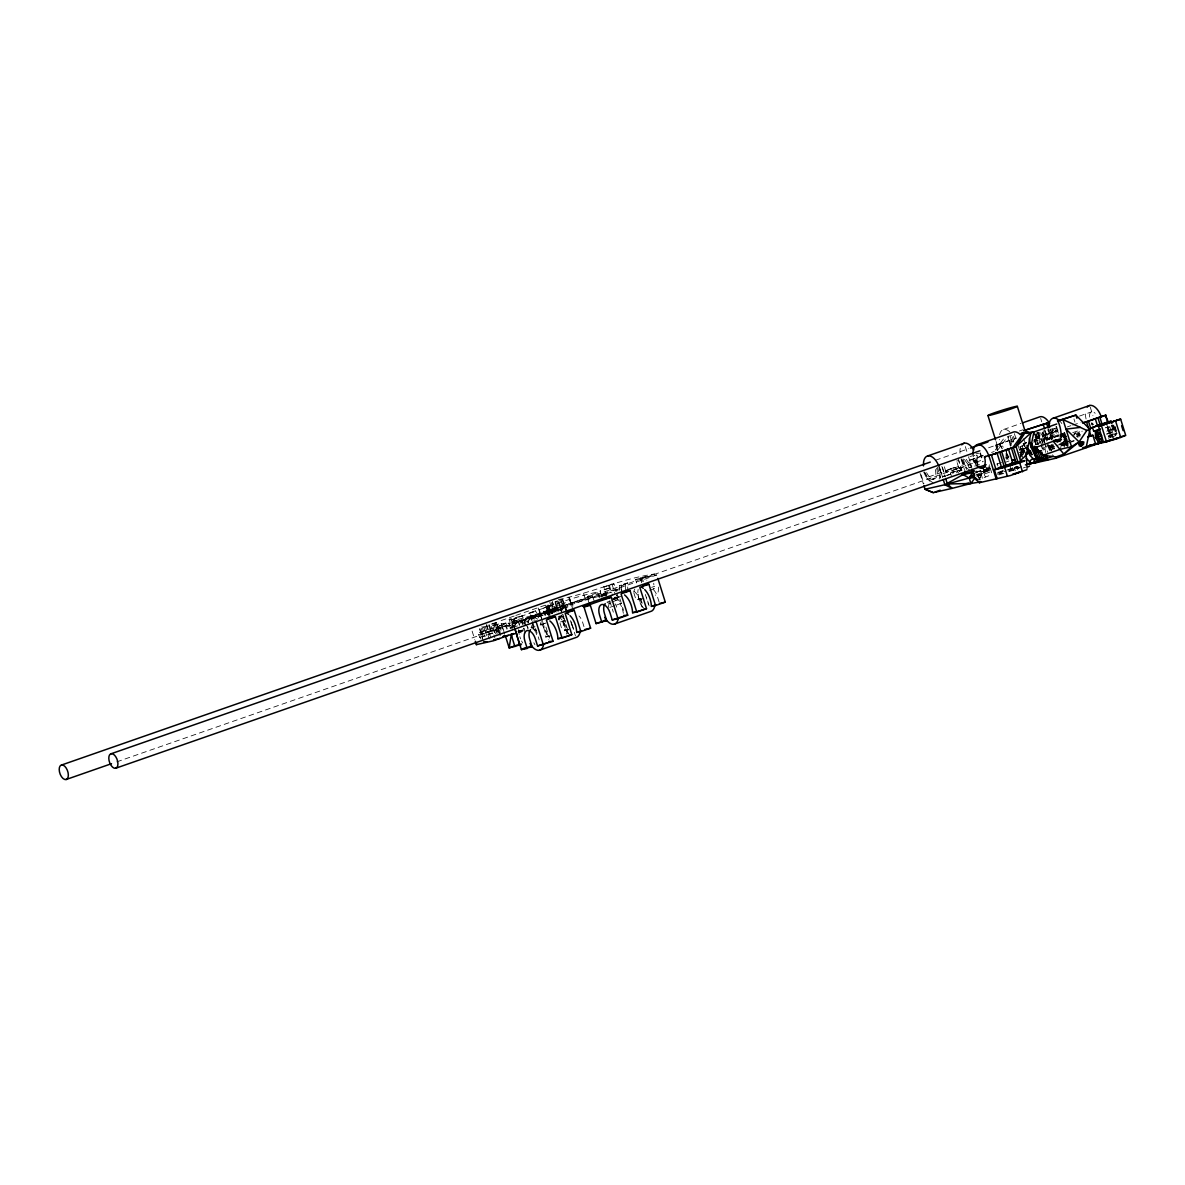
<?xml version="1.0" encoding="UTF-8"?>
<svg xmlns="http://www.w3.org/2000/svg" width="1185" height="1185" viewBox="0 0 1185 1185"><rect width="100%" height="100%" fill="white"/><g stroke="black" fill="none" stroke-linecap="round" stroke-linejoin="round"><path stroke-width="0.75" stroke-dasharray="5 3.75" d="M496.219 634.256L493.849 630.761L493.864 625.384L499.611 623.754L502.781 628.42L500.188 629.324L500.174 634.701M498.011 632.197L496.426 629.857L496.441 624.48M525.74 622.88L525.755 618.215L534.124 615.578L534.109 621.799M528.036 622.362L528.051 617.696L534.124 615.578M531.828 620.762L531.843 616.096M545.307 615.696L543.722 613.371L543.737 607.979L549.499 606.365L552.654 611.016L552.654 616.407M547.9 614.793L546.315 612.467L546.329 607.075M550.062 617.311L549.751 610.053L586.486 599.773A57.073 2.888 -17.4 0 1 608.986 593.937M619.34 590.249L619.34 585.583L627.724 582.931L627.709 589.152M621.621 591.271L621.636 585.064L627.724 582.931M625.413 589.671L625.428 583.464M1064.352 447.278L1064.367 443.916L1062.382 440.998M1108.434 436.317L1116.951 433.354L1115.263 430.881L1115.278 428.007L1106.76 430.984M1045.511 452.433L1044.578 444.049M1044.592 442.242L1044.622 435.043L1056.901 430.54M1049.747 450.67L1049.643 446.152L1053.021 444.967M549.84 636.36L545.618 636.626A14.931 7.954 70.8 0 0 541.575 623.695M568.622 629.813L564.401 630.079A14.931 7.954 70.8 0 0 560.357 617.148M1079.194 436.317L1079.105 428.792M512.364 627.813L512.942 624.169L502.455 626.554L502.944 628.109M608.275 607.431L609.875 600.173M510.498 628.346L508.809 622.806L512.424 621.488L517.712 620.022L519.415 625.473M517.697 620.14L508.795 622.91M601.328 595.166L600.069 590.989L603.669 589.656L608.971 588.204L610.245 592.293M608.942 588.308L600.04 591.093M1060.457 449.085L1061.449 444.212L1059.805 438.939M481.021 639.056L478.592 634.79L479.021 632.701L496.737 626.687L498.352 628.331L482.073 634.005L480.473 632.375L479.021 632.701M482.458 638.73L482.073 634.005M497.3 633.383L494.871 629.116L495.3 627.028L496.737 626.687M498.737 633.057L499.166 630.968L482.902 636.641M565.482 602.721L547.766 608.72L547.337 610.823L563.601 605.15L564.045 603.047L565.482 602.721L567.082 604.35L567.911 606.987L551.647 612.66M601.225 597.21L601.728 594.781L607.816 592.663M619.251 596.84L614.689 598.44L616.348 598.055L616.852 595.625M649.602 590.308L654.179 588.723L653.72 583.242M939.187 479.051L940.12 474.563L938.905 467.068M976.899 467.275L978.143 461.306L977.166 455.307M989.386 464.787L988.468 469.26L985.105 472.104L980.528 471.067M1065.745 436.776L1064.5 442.746L1061.153 445.59L1068.707 442.953M977.255 464.579L976.707 461.395A9.984 5.318 70.8 0 0 976.366 455.173M1020.033 458.743L1022.329 453.929L1020.122 446.908M611.653 602.054L616.215 600.454L618.081 596.87L617.148 593.922M504.558 634.227L503.269 628.82L512.942 624.169L513.949 627.354M961.687 470.682L958.013 466.475L947.659 469.601L945.941 472.208L962.472 467.379L958.502 468.282L959.569 471.674M1073.136 436.821L1075.847 431.651L1080.202 436.095M594.307 601.136L592.056 595.522A39.949 2.014 -17.4 0 1 566.075 604.572L547.811 610.334A24.678 1.244 -17.4 0 1 517.771 619.488A37.031 1.866 -17.4 0 1 520.304 616.615L533.28 612.023L535.102 617.829L534.109 618.17M588.619 599.847L587.567 596.455L598.114 592.367L599.566 597.018M995.252 450.093L1004.687 437.295M997.192 450.848L1007.665 436.613L1010.642 446.152M1111.737 436.199L1108.775 426.748L1105.575 427.859L1104.45 424.245M975.729 473.215L978.351 471.304L991.09 468.193L975.166 477.673M506.795 629.146L505.802 626.006L485.598 632.686L483.776 626.88L487.361 637.308M572.947 606.083L571.955 602.943L551.292 609.712L552.269 612.852M971.33 467.423L969.123 460.387L984.987 454.744M997.222 450.418L995.578 445.145L1014.819 438.554M978.692 478.073C982.158 478.355 980.365 472.652 977.832 475.363M1061.982 443.901L1059.894 444.938M500.988 630.39L499.537 625.724L505.862 623.088L507.684 628.88M1068.04 444.716L1064.219 432.495L1067.833 446.36M975.907 474.978L991.09 468.193M600.291 596.81L601.032 596.499M494.575 632.627L491.923 624.154L496.648 622.51L499.3 630.968M558.179 611.949L554.995 601.787L562.816 599.447L567.052 612.971M561.497 616.348L559.764 617.015L562.845 616.318M975.951 480.666L991.682 474.681M643.381 581.583L642.344 578.265L656.771 574.977L600.543 594.44A22.841 1.155 -17.4 0 0 588.693 598.573L532.924 618.318L529.265 612.941L553.054 605.135L554.861 610.927L530.969 616.6L532.006 619.888M525.473 625.087L522.407 615.8L511.046 620.214L512.986 626.435M511.683 619.799L522.407 615.8L525.266 625.162M983.905 471.497L990.379 469.097L984.839 466.875M511.209 627.932L512.483 627.472M1044.563 449.441L1042.978 450.019L1042.948 446.552M558.416 599.58C591.004 593.033 621.399 578.71 654.505 574.014L655.557 577.347M568.77 597.24L570.592 603.047L618.052 590.545M1003.651 429.459L1021.026 423.4M935.513 460.254L968.723 448.671M1019.411 430.999L1022.907 429.785M1013.649 441.872L1011.664 435.517L1010.138 436.05L1012.123 442.405M988.586 447.767L1016.552 438.02M1079.491 416.068L1091.726 411.802M995.578 445.145L1001.562 443.605A11.021 5.866 70.8 0 0 1003.221 447.234M1011.635 444.301A9.984 5.318 70.8 0 0 1010.953 441.65L1014.952 440.553M514.157 616.037L500.633 620.747L503.432 629.665M515.845 615.445L547.929 604.246L550.655 612.926L546.907 607.253L543.737 607.979M554.861 610.927L552.684 611.43L549.04 606.039L569.852 599.269A39.949 2.014 -17.4 0 1 598.114 592.367M607.016 596.796L603.891 586.812L614.037 583.953L616.23 590.989M493.864 625.384L499.611 623.754M603.891 586.812L614.037 583.953M991.549 452.448L994.215 451.515M982.454 455.988L972.618 459.41L975.299 465.024M1035.023 437.532L1046.148 433.651L1052.176 440.124M978.084 464.801A9.984 5.318 70.8 0 1 975.107 458.847L973.581 459.38A9.984 5.318 70.8 0 0 976.573 465.335M1051.85 428.629A14.264 7.599 70.8 0 1 1052.68 438.746L1049.629 432.866L1051.139 432.332L1050.147 429.148M1067.374 426.896L1070.87 425.667M1072.618 425.059L1081.031 422.512M1057.835 430.984L1043.541 435.547L1044.622 435.043L1049.362 450.182M1023.144 443.723L1026.506 442.538M1050.058 434.169L1051.584 433.636L1053.406 437.25M923.707 472.089L926.374 477.688L964.397 464.431L967.819 467.912M1023.159 443.945L1026.61 442.731M1033.527 440.331L1040.43 437.917L1045.007 442.568M636.656 582.931L635.619 579.598L640.181 578.013L645.766 576.74L646.862 580.25M964.575 459.336A11.021 5.866 70.8 0 0 967.375 463.379L969.286 463.217L970.159 466.001M499.537 625.724L512.972 622.466L514.794 628.272M478.592 634.79L494.871 629.116M513.224 626.435L512.187 623.147L521.237 619.992L543.16 615.015L538.997 616.2L535.353 610.808M530.969 616.6L540.019 613.445L561.942 608.468L560.949 608.809L559.127 603.017M1050.591 435.443L1052.102 434.91M635.619 579.598L645.766 576.74M518.689 621.295L567.082 604.35M642.344 578.265L654.505 574.014M116.752 761.866L982.01 460.135M1020.463 446.715L1025.706 444.893M1033.438 442.02L1054.176 434.791L1053.213 428.792L1056.428 428.111A20.545 10.932 70.8 0 0 1058.383 433.088M976.499 462.15L974.974 462.668L975.181 461.913A9.984 5.318 70.8 0 0 974.855 455.707M493.849 630.761L496.426 629.857M518.275 622.362L523.148 620.659M532.198 617.504L541.93 614.111M543.722 613.371L546.315 612.467M550.981 610.956L555.839 609.268M1051.199 436.658L1052.724 436.124M550.077 611.919L552.654 611.016M1053.169 436.48L1062.441 433.399L1066.574 445.827L1063.612 436.421M479.421 637.426L495.685 631.753M924.478 471.911A10.887 5.792 70.8 0 0 932.58 479.377L934.802 478.651M1058.368 435.606L1048.103 439.605L1058.442 435.991M1060.086 435.014L1065.271 433.206M601.728 594.781L609.475 592.278M620.125 588.56L612.378 591.063L620.125 588.56L621.992 590.456M938.772 465.068L942.386 476.577L949.866 474.326M1060.16 435.399L1065.33 433.592M946.771 475.585L949.807 474.518M1022.936 458.002L1020.374 449.856L1027.365 447.471L1018.419 450.063L1022.803 449.071L1028.284 451.026M1093.666 424.497L1092.155 425.03L1091.415 424.008L1092.926 423.475L1092.244 422.349M510.009 628.213L514.571 626.628M1072.736 432.673L1079.653 430.259M1020.374 451.159L1023.707 449.989M1019.219 452.596L1024.951 450.522M1005.369 458.002L1008.865 456.788M1021.1 452.522L1024.595 451.292M1063.049 437.887L1066.544 436.673M1073.536 434.228L1082.275 431.177M1020.789 453.648L1024.329 452.403M1076.128 434.525L1079.491 433.354M1066.915 438.524L1063.671 439.665L1066.011 442.035L1068.203 441.546M1076.602 435.265L1079.742 434.169L1076.158 430.51M1021.514 454.818L1023.87 454.003M1077.402 435.858L1080.439 434.806L1076.321 435.739M1001.518 462.505L996.659 464.209L997.563 465.127M1020.181 456.121L1021.781 455.573M1063.182 441.427L1069.951 439.072M613.519 598.469L618.081 596.87M518.586 632.094L523.148 630.509M616.348 598.055L622.436 595.937M983.935 469.882L989.045 468.105M1005.739 462.15L1008.983 461.009M1059.79 443.427L1066.248 441.175M518.674 632.538L523.089 630.998M531.547 627.813L535.087 626.821M540.167 625.058L544.819 623.428L549.396 638.078M611.297 600.247L617.504 598.084L616.437 594.692M606.898 602.173L609.905 601.121M1070.885 440.346L1061.375 443.516L1063.36 443.072L1065.345 445.99M1049.866 447.974L1054.843 446.241M1056.502 445.664L1068.189 441.383M651.631 587.36L654.683 586.294M1071.107 441.472L1074.143 440.42M985.105 472.104L991.075 470.03M1069.211 442.775L1074.04 441.101M1049.851 449.782L1054.872 448.034M1061.582 445.693L1068.292 443.353M977.314 475.674L981.995 474.044L980.899 470.519M1063.049 446.034L1066.381 444.879M1106.746 431.192L1115.263 428.229M976.855 476.607L990.793 471.749M1106.746 433.843L1115.263 430.881M609.89 607.357L614.911 605.594M616.585 605.017L621.607 603.269M1106.716 434.258L1115.233 431.296M997.888 472.415L1002.836 470.682M1003.517 470.726L1000.481 471.793L1003.784 471.037M1014.553 467.483L1017.604 466.416M641.663 599.625L640.67 598.529L636.108 600.114L633.427 591.522M1108.108 435.976L1113.13 434.214L1110.093 434.91M1008.568 471.23L1022.433 466.401M1108.419 436.539L1116.937 433.562M1113.041 436.495L1108.479 438.08L1114.433 436.732M545.604 637.323L552.091 635.071M564.386 630.775L569.259 629.087M604.069 595.537L607.15 594.544M1009.413 471.526L1019.144 468.282M997.385 473.2L1002.747 471.423M1003.132 471.689L999.533 473.037L1005.428 471.363M1023.322 467.942L1025.543 467.201M998.985 474.918L1004.199 473.215M496.648 622.51L490.56 624.184L494.812 637.723M602.247 595.996L605.372 595.003M514.127 626.924L517.519 625.902M1111.974 425.637L1114.048 425.163L1110.656 426.126L1114.107 437.147M569.837 599.269L571.985 606.053M1019.811 454.684L1022.329 453.929M559.661 617.681L563.112 616.644M1053.317 436.584L1043.6 439.354L1045.881 438.554L1046.725 441.279M979.477 464.639L969.212 467.719L970.604 467.394M975.448 472.4L979.906 471.126M976.618 475.17L981.995 474.044M517.889 631.605L522.748 630.227L521.474 626.154M562.816 599.447L559.72 600.143L562.905 610.29M977.403 475.052L979.891 474.489M1008.272 469.764L1019.115 467.157M978.262 477.777L980.736 477.214M986.127 468.89L989.342 468.045M512.557 630.079L509.15 619.192L522.363 615.815M560.831 615.4L563.186 614.808M1011.664 435.517L1008.183 436.317L1011.175 445.841M1037.23 432.91L1039.215 432.451L1042.519 442.997M1001.562 443.605L999.073 444.168L1001.088 448.374M1010.953 441.65L1013.916 440.968M975.966 453.855L978.943 453.174M970.011 456.447L975.951 455.099A14.264 7.599 70.8 0 1 976.796 465.216M956.621 461.009L958.606 460.565L961.361 469.349M1035.586 444.553L1038.564 443.871M969.123 460.387L975.107 458.847M1020.374 449.856L1023.351 449.174L1024.432 452.596M947.659 469.601L951.614 468.697L949.911 471.304L951.392 476.014M1052.961 445.96L1042.148 448.419L1037.186 432.584M954.043 467.364L956.132 468.653L960.102 467.749M1064.367 443.916L1066.574 443.412L1063.908 441.235M951.985 472.104L954.458 471.541M958.428 470.638L960.413 470.193M942.386 476.577L945.304 475.926M983.417 470.667L990.379 469.097L987.342 468.134M1015.249 467.527L1018.478 466.786M997.533 474.267L1004.184 472.756M619.34 585.583L621.636 585.064M587.567 596.455L592.485 595.329M549.04 606.039L553.054 605.135M529.265 612.941L533.28 612.023M547.766 608.72L549.203 608.394L550.818 610.023M550.447 609.401L551.914 613.726M653.335 588.915L654.179 588.723M525.755 618.215L528.051 617.696M512.883 622.495L534.805 617.518M512.187 623.147L535.102 617.829M638.967 599.566L644.921 598.203M565.393 620.822L559.453 622.169L558.387 618.777M483.776 626.88L505.862 623.088M485.598 632.686L502.958 629.146M503.995 626.198L505.802 626.006M570.592 603.047L571.955 602.943M973.137 471.674L976.958 471.067L979.773 480.043L982.75 479.377L979.936 470.401M1045.407 446.271L1052.532 445.353M1020.759 452.433L1023.84 452.092M1077.061 436.554L1078.928 436.969M616.037 598.025L617.504 598.084M509.15 619.192L511.727 619.814L513.683 626.035M612.497 598.144L616.215 600.454M969.286 463.217L968.9 462.861A11.021 5.866 70.8 0 1 965.538 457.588M1076.647 436.317L1077.55 437.235M1019.781 446.908L1024.566 451.766M926.374 477.688L930.936 482.339M603.402 594.396L605.254 596.292M549.766 615.089L548.151 613.46L564.43 607.786L563.601 605.15M1023.559 453.47L1020.7 447.945M1023.307 444.049L1026.565 448.834M555.128 603.92L558.772 609.312M497.033 624.658L500.188 629.324M956.132 468.653L958.517 473.052M1051.999 439.902L1047.673 429.711M1037.764 432.303L1040.43 437.917M961.731 458.817L964.397 464.431M1051.139 432.332L1051.584 433.636M1115.055 426.319L1117.085 432.806M1114.552 426.733L1117.011 434.614M1113.411 425.326L1116.359 434.762M1112.819 425.415L1115.87 435.147M1112.256 424.808L1115.707 435.828M1111.649 425.83L1114.596 435.265M1109.678 426.452L1113.13 437.458M1108.019 427.03L1110.982 436.465M1106.523 423.771L1110.849 437.324M1107.457 427.237L1110.419 436.687M1107.131 427.4L1110.197 436.924M1090.259 407.151L1092.926 415.654M1073.951 418.957L1074.943 422.127M1064.5 432.377L1067.789 442.909M1064.012 432.584L1068.352 446.464M1063.715 434.614L1067.359 446.212M1063.389 434.747L1066.93 446.049M1056.472 426.319L1059.227 435.117M1055.939 426.615L1059.257 437.176M1054.754 428.496L1057.331 436.717M1048.636 429.681L1049.629 432.866M1052.887 444.123L1054.428 449.056M1051.91 444.39L1053.45 449.322M1051.139 444.582L1052.68 449.515M1045.155 430.466L1046.148 433.651M1046.429 434.199L1048.118 439.368M1050.117 445.945L1052.739 454.359M1049.732 445.649L1051.362 450.833M1045.096 431.666L1046.044 434.717M1049.643 446.152L1051.184 451.07M1040.682 418.423L1041.748 421.83M1044.4 430.333L1047.599 440.524M1045.081 434.865L1047.199 441.605M1047.718 443.279L1049.836 450.019M1044.622 442.598L1047.673 452.374M1034.12 431.577L1037.986 443.886M1034.653 434.051L1037.956 444.582M1034.209 439.428L1035.764 444.36M1025.677 454.981L1024.551 450.418A10.887 5.792 70.8 0 0 1024.033 443.101M1021.959 445.19L1023.781 451.011L1021.796 451.455L1020.463 455.366L1021.737 459.454M1014.375 433.621L1015.975 438.717M1018.108 445.516L1021.292 455.721M1016.745 466.609L1017.693 469.63M1014.301 467.675L1015.249 470.697M1012.582 467.557L1013.53 470.578M1006.169 451.204L1008.746 459.454M1005.784 450.493L1007.072 454.581M1009.916 465.261L1011.812 471.304M996.096 441.546L998.259 448.478M996.111 444.834L997.755 450.107M997.148 463.513L997.933 466.046M990.186 468.016L992.467 475.274M980.425 452.833L983.18 461.617M979.906 453.144L982.661 461.913M982.795 467.957L985.609 476.933M983.387 471.215L985.727 478.696M980.484 470.238L981.595 473.748M965.316 446.597L967.449 453.396M968.515 456.788L971.848 467.127M967.775 463.75L969.049 467.838M963.168 458.965L966.471 469.512M961.154 459.099L964.457 469.63M958.087 458.091L961.939 470.386M957.139 462.654L959.717 470.875M944.371 466.772L946.978 475.511M942.46 467.438L945.215 476.222M941.882 466.401L945.186 476.948M939.927 468.904L942.682 477.703M937.35 467.275L940.638 477.822M921.16 474.874L923.915 483.673M920.093 473.422L923.396 483.969M659.082 602.01L657.305 596.322A9.984 5.318 70.8 0 0 653.661 589.937M641.203 578.339L642.24 581.657M649.113 605.802L646.492 597.181M640.181 578.013L642.389 585.034M645.336 594.47L648.536 604.661M640.67 598.529L642.833 605.402M619.948 598.884L623.562 610.379M611.875 583.716L614.985 593.685M609.46 585.553L612.586 595.522M608.453 585.227L610.645 592.248M609.757 600.78L613.326 612.171M602.039 593.952L603.402 598.307M597.714 592.915L599.536 598.721M587.76 598.943L589.123 603.283M583.553 593.581L585.375 599.388M583.968 626.628L582.635 622.362A9.984 5.318 70.8 0 0 578.991 615.978M568.948 597.181L572.622 608.631M572.222 624.732L574.444 631.842M571.703 623.917L575.436 635.812M570.385 620.614L572.607 627.724M565.112 604.883L566.934 610.69M562.253 599.447L566.489 612.986M561.083 600.114L563.734 608.586M560.179 605.994L562.845 614.482M563.379 616.185L568.696 633.145M560.238 607.668L561.246 610.853M558.076 601.091L561.794 612.941M556.713 601.106L559.364 609.579M555.558 601.787L558.209 610.245M559.972 622.984L562.194 630.094M556.254 611.978L552.328 601.699L555.513 611.86M551.173 602.38L554.343 612.526M549.81 602.395L552.995 612.541M548.685 605.031L551.336 613.504M547.337 605.061L549.988 613.519M546.167 605.728L548.818 614.185M545.604 605.742L549.322 617.578M539.368 609.905L541.175 615.711M540.019 613.445L546.715 634.804M538.271 608.038L542.508 621.577M535.59 628.45L539.16 639.841M532.509 621.533L536.627 634.671M531.932 622.288L533.531 627.369M521.237 619.992L523.296 626.569M523.814 628.213L525.355 633.131M513.609 619.829L515.564 626.05M496.085 622.525L500.337 636.049M494.93 623.192L497.582 631.649M493.567 623.206L496.219 631.679M489.405 624.85L492.056 633.308M488.842 624.865L491.494 633.323M486.739 624.762L490.975 638.3M486.176 624.776L489.361 634.923M485.539 627.132L489.257 638.982M481.999 626.421L485.183 636.567M481.184 628.124L483.835 636.582M480.014 628.805L482.665 637.263M479.451 628.805L483.687 642.344M472.119 631.116L474.77 639.574M1034.461 439.976L1036.001 445.042M1035.172 435.991L1037.704 444.434M1036.416 433.695L1038.889 442.153M1038.134 433.073L1042.504 448.33M1035.349 439.665L1036.505 444.864M1035.942 433.858L1038.208 444.257M1037.675 433.251L1039.897 443.664M1043.185 430.614L1043.926 440.761M1042.8 432.703L1042.933 444.819M1019.307 467.423A15.405 0.785 -17.4 0 1 1008.82 470.401M1006.894 470.104A15.405 0.785 -17.4 0 1 1016.197 466.786M1002.377 448.834A11.021 5.866 70.8 0 1 1000.036 444.123M950.326 474.296A3.037 2.577 77.2 0 1 954.547 472.83M1006.302 455.084A3.037 2.577 77.2 0 1 1006.658 459.35M1012.464 441.116A9.984 5.318 70.8 0 1 1012.864 442.449M1052.399 428.659A10.087 5.362 70.8 0 1 1049.673 438.539A10.887 5.792 70.8 0 1 1042.133 432.303M1040.608 432.836A10.887 5.792 70.8 0 0 1048.162 439.072A10.087 5.362 70.8 0 0 1050.888 429.177M1008.183 459.306A3.037 2.577 77.2 0 1 1007.709 453.455M1008.939 458.091A3.037 2.577 77.2 0 1 1008.168 456.758M926.551 472.608A10.887 5.792 70.8 0 0 934.091 478.844A10.087 5.362 70.8 0 0 936.431 467.631M935.306 469.497A10.087 5.362 70.8 0 1 932.58 479.377M1025.558 442.583A10.887 5.792 70.8 0 1 1025.884 443.871M952.814 473.733A3.037 2.577 77.2 0 1 957.021 472.267M956.784 472.83A3.037 2.577 77.2 0 1 960.991 471.363M959.317 471.008A3.037 2.577 77.2 0 1 961.746 470.164M1048.37 429.429A7.614 4.044 70.8 0 1 1047.407 437.265A7.614 4.044 70.8 0 1 1041.615 433.932M1092.792 424.822A7.614 4.044 70.8 0 1 1091.192 422.66M1089.459 417.105A7.614 4.044 70.8 0 1 1095.192 413.284M1052.25 438.554A14.264 7.599 70.8 0 1 1049.199 429.888M1059.745 420.971A14.264 7.599 70.8 0 1 1061.804 423.534M1065.996 435.428A14.264 7.599 70.8 0 1 1061.76 445.382M1086.067 418.972A14.264 7.599 70.8 0 1 1085.727 410.632M1010.168 445.427A14.264 7.599 70.8 0 1 1009.827 437.102M1023.351 438.746A14.264 7.599 70.8 0 1 1025.543 443.827M989.875 466.668A14.264 7.599 70.8 0 1 982.691 471.452M976.366 465.009A14.264 7.599 70.8 0 1 973.315 456.343M1008.998 456.269A14.264 7.599 70.8 0 1 1005.665 453.87M1001.829 448.211A14.264 7.599 70.8 0 1 999.399 439.413M999.636 434.628A14.264 7.599 70.8 0 1 1010.153 432.244M1013.145 436.287A14.264 7.599 70.8 0 1 1014.73 439.62M1042.163 441.131A14.264 7.599 70.8 0 1 1036.964 432.021M969.611 470.001A14.264 7.599 70.8 0 1 961.079 458.476M960.013 453.144A14.264 7.599 70.8 0 1 960.25 448.374M933.113 482.725A14.264 7.599 70.8 0 1 925.189 472.963M939.453 467.823A14.264 7.599 70.8 0 1 940.297 477.94M569.467 634.73A14.264 7.599 70.8 0 1 563.438 615.504M560.949 615.104A9.984 5.318 70.8 0 1 564.341 619.429M564.978 620.836A9.984 5.318 70.8 0 1 565.512 622.303M545.796 623.058A24.678 1.244 -17.4 0 1 539.916 624.954M533.946 626.791A24.678 1.244 -17.4 0 1 531.058 627.65M523.326 629.813A24.678 1.244 -17.4 0 1 521.178 630.361A37.031 1.866 -17.4 0 1 518.467 630.85M558.194 616.615A14.931 7.954 70.8 0 1 567.422 632.805M571.807 623.221A9.984 5.318 70.8 0 1 571.555 621.725M614.926 598.632A14.931 7.954 70.8 0 1 615.4 596.973M547.248 614.719A14.931 7.954 70.8 0 1 554.995 611.712M559.305 619.977A9.984 5.318 70.8 0 1 559.379 615.904M514.557 626.124A14.931 7.954 70.8 0 1 523.711 624.036M523.385 628.198A9.984 5.318 70.8 0 1 524.318 629.028M522.703 642.937A14.931 7.954 70.8 0 1 521.578 640.981M520.615 638.863A14.931 7.954 70.8 0 1 519.83 636.671M519.223 634.419A14.931 7.954 70.8 0 1 518.645 630.005M519.43 624.421A14.931 7.954 70.8 0 1 528.569 622.347M532.524 626.85A14.931 7.954 70.8 0 1 534.598 630.924M527.873 629.028A14.931 7.954 70.8 0 1 527.695 626.85M527.992 622.925A14.931 7.954 70.8 0 1 537.62 619.192M538.212 617.874A14.931 7.954 70.8 0 1 545.944 614.867M552.121 613.015A14.931 7.954 70.8 0 1 559.868 610.008M518.526 629.887A9.984 5.318 70.8 0 1 521.163 632.908M634.286 591.493A14.931 7.954 70.8 0 1 642.092 606.764M614.097 597.121A14.931 7.954 70.8 0 1 621.518 606.631M622.318 608.838A14.931 7.954 70.8 0 1 623.31 613.312M607.535 602.721A9.984 5.318 70.8 0 1 610.305 603.906M558.772 620.007A14.931 7.954 70.8 0 1 559.498 616.467M534.953 644.684A14.931 7.954 70.8 0 1 533.828 642.729M531.206 627.828A14.931 7.954 70.8 0 1 532.346 624.762M540.819 624.095A14.931 7.954 70.8 0 1 548.64 639.352M619.77 601.239A10.458 5.569 70.8 0 1 616.23 596.707M658.342 587.123A10.458 5.569 70.8 0 1 655.305 595.196M642.314 607.238A14.931 7.954 70.8 0 1 638.315 592.263M633.708 592.085A14.931 7.954 70.8 0 1 634.849 589.019M567.645 633.279A14.931 7.954 70.8 0 1 563.897 616.422M540.241 624.673A14.931 7.954 70.8 0 1 541.397 621.607M532.006 628.82A9.984 5.318 70.8 0 1 536.568 630.775M615.148 603.832A14.264 7.599 70.8 0 1 616.733 607.15M644.166 608.675A14.264 7.599 70.8 0 1 638.137 589.449M551.173 613.756A14.264 7.599 70.8 0 1 561.69 611.356M567.719 630.598A14.264 7.599 70.8 0 1 566.237 634.093M514.675 626.48A14.264 7.599 70.8 0 1 524.096 623.088M525.192 624.095A14.264 7.599 70.8 0 1 528.184 628.139"/><path stroke-width="1.5" d="M1095.429 437.635L1095.444 432.584L1096.954 432.051L1096.94 437.102L1099.917 441.472L1098.391 442.005L1095.429 437.635L1096.94 437.102M1101.606 438.909L1099.917 439.294L1098.228 436.821L1098.243 433.947L1099.932 433.577M548.818 641.529L553.054 641.263L546.359 619.918L555.409 616.763L562.09 638.108L571.822 634.716L565.141 613.371L574.192 610.216L580.872 631.561L590.604 628.168L583.924 606.824L590.515 604.38A22.841 1.155 -17.4 0 1 602.365 600.247L611.297 597.27L617.992 618.629L627.724 615.222L621.029 593.878L630.079 590.722L636.775 612.067L646.506 608.675L639.811 587.33L648.862 584.175L655.557 605.52L665.289 602.128L657.838 578.369M562.09 638.108L557.868 638.374A14.931 7.954 70.8 0 0 549.87 620.94M580.872 631.561L576.651 631.827A14.931 7.954 70.8 0 0 570.044 615.622M623.488 615.489L627.724 615.222M636.775 612.067L632.538 612.334A14.931 7.954 70.8 0 0 624.539 594.9M655.557 605.52L651.32 605.787A14.931 7.954 70.8 0 0 644.714 589.582M1030.95 443.146L1030.846 446.745L1036.519 458.921L1048.073 459.676L1036.016 456.936L1031.572 443.072L1037.438 461.987L1033.898 463.217L1055.716 458.269L1104.494 441.487M1053.998 440.213C1065.7 447.16 1060.116 423.504 1057.553 420.853L1061.553 419.757M1120.669 419.194L1098.51 426.304L1103.591 442.523L1116.818 438.835L1125.735 435.502L1120.669 419.194L1098.51 426.304M511.194 635.116L509.15 647.899L519.771 644.892L517.534 637.782A9.984 5.318 70.8 0 1 516.749 633.323M1055.716 458.269L1055.953 456.936L1063.908 454.151L1079.091 441.916L1086.808 430.451L1089.933 429.355L1075.921 415.091L1060.027 420.275M1027.054 468.268L1026.269 455.158L1030.935 432.866L1033.972 431.814L1030.846 446.745L1029.276 438.45M1086.127 447.663L1089.933 429.355M1083.416 444.331L1083.89 442.02L1082.024 441.605L1079.683 443.486L1079.209 445.797L1081.075 446.212L1083.416 444.331L1080.942 441.798M1025.04 432.481L1023.529 433.014L1016.034 446.567L1006.524 449.633L1008.494 449.189L1012.879 463.142M945.734 478.71L947.393 483.984L969.167 477.999L972.396 472.667L963.02 474.607L944.875 484.739L925.041 489.242L923.944 485.731M1031.72 454.847L1030.476 451.352L1026.891 447.693M933.291 492.649L925.041 489.242L933.291 492.649L952.133 488.368L970.885 483.51L975.166 477.673L969.167 477.999L963.02 474.607M1013.056 447.234L1023.529 433.014L1030.935 432.866L1016.034 446.567L988.497 455.795M1026.269 455.158L1020.404 460.521L1016.034 446.567L1024.981 432.866L1033.972 431.814M971.878 469.186L974.633 477.97L979.314 482.739L980.899 481.821L970.885 483.51L969.167 477.999L974.411 474.178M475.303 641.263L476.355 644.655L477.081 644.24M975.166 477.673L977.773 479.895M1105.531 415.342L1108.197 421.86L1095.488 426.156L1097.473 425.711L1095.34 418.897L1093.355 419.357L1097.917 417.757L1105.531 415.342L1107.664 422.156M1029.469 463.217L1027.425 464.09M504.173 635.93L502.944 636.612L516.364 633.353L514.794 628.272M969.167 477.999L974.218 475.733M483.687 642.344L485.42 641.663M495.33 639.411L493.612 640.093L499.7 638.419M1019.959 472.163L1017.737 472.963M1118.21 437.902L1115.989 438.702M1028.269 466.816L1029.602 466.046M1037.438 461.987L1053.287 456.077M1111.604 439.976L1106.523 441.857L1101.443 425.637L1107.175 423.608M1033.053 447.945L1034.623 453.011L1041.363 450.611M1111.96 439.62L1113.619 439.042M962.146 474.681L974.263 470.682M1008.494 449.189L995.119 453.618L997.089 453.159L1001.473 467.127L993.326 469.838C996.807 470.267 1049.184 454.225 1010.894 463.602L1017.737 461.454L1013.368 447.486M979.314 482.739L1010.375 475.555L1026.951 469.69M927.751 455.914L964.249 443.19M1022.759 422.793L1040.149 416.735A14.264 7.599 70.8 0 1 1049.643 423.563M977.344 444.642L1013.842 431.918A14.264 7.599 70.8 0 1 1020.344 434.702M1053.228 418.186L1089.726 405.463M61.516 765.036L930.269 462.091M970.471 448.063L987.949 441.975M1048.162 422.793L1023.692 430.659L1048.162 422.793L1049.658 427.563M111.094 753.764L979.847 450.818M1034.031 431.918L1056.753 423.993M977.358 466.223A9.984 5.318 70.8 0 0 982.158 468.105A11.021 5.866 70.8 0 0 984.498 456.892L986.009 456.358M1082.586 422.986L1106.064 415.046M1083.268 422.867L1095.34 418.897M984.498 456.892L997.089 453.159M66.064 779.537A7.614 4.044 70.8 0 0 66.079 767.88A7.614 4.044 70.8 0 0 59.206 769.45A7.614 4.044 70.8 0 0 66.064 779.537L111.508 763.688M1061.242 434.243L1062.767 433.71M1061.271 435.458L1062.797 434.939M1061.212 436.613L1062.738 436.095M115.641 768.265A7.614 4.044 70.8 0 0 115.671 756.608A7.614 4.044 70.8 0 0 108.798 758.178A7.614 4.044 70.8 0 0 115.641 768.265L986.142 464.713M1033.335 448.256L1059.553 439.102M1088.497 421.282L1090.63 428.096L1097.473 425.711M1090.63 428.096L1111.115 421.193L1111.871 423.608M1055.05 441.042L1059.731 441.057M1055.879 441.442L1057.405 440.924M1059.968 440.242L1061.493 439.709M1056.694 441.679L1058.22 441.146M962.546 474.533L965.597 473.467L964.797 470.934M982.158 468.105L983.683 467.571A11.021 5.866 70.8 0 0 985.446 466.223M1025.766 452.996L1030.476 451.352M1057.479 441.724L1060.382 440.761M1092.57 427.652L1093.696 431.281L1100.45 428.926M1011.753 460.58L1014.997 459.454L1012.064 460.121M1017.737 461.454L999.488 467.571L1001.473 467.127M1087.637 436.835L1092.866 435.25L1095.71 444.316L1110.434 440.139L1107.471 440.82M1088.008 436.954L1092.866 435.25M996.822 469.038L1015.308 462.594M1001.932 467.853L1020.27 461.469M935.039 492.042L940.253 490.22M1034.683 446.227L1043.096 455.307L1060.59 449.204L1071.507 446.73L1079.091 441.916L1065.982 429.133L1080.35 427.385L1086.808 430.451M1098.228 436.821L1101.635 435.621M1025.351 464.935L1031.587 462.772M1029.839 464.002L1043.111 459.38M517.252 645.07L509.15 647.899L505.417 635.975L506.943 635.634M521.504 644.107L518.26 645.232L519.771 644.892M1082.557 447.811L1099.562 442.612M514.838 628.717L521.4 649.647L531.132 646.255M589.686 603.239L596.07 623.606L605.802 620.214M530.539 629.65A9.984 5.318 70.8 0 0 529.784 639.53L532.021 646.64L521.4 649.647M596.07 623.606L606.69 620.599L604.454 613.489A9.984 5.318 70.8 0 1 605.224 603.609M524.037 648.106A14.264 7.599 70.8 0 0 527.207 648.491L524.925 641.218A9.984 5.318 70.8 0 1 527.147 630.524A9.984 5.318 70.8 0 1 535.339 638.848L537.56 645.973L547.189 642.803M601.817 622.303L599.595 615.178A9.984 5.318 70.8 0 1 601.817 604.483A9.984 5.318 70.8 0 1 610.008 612.808L612.23 619.933L621.858 616.763M557.854 639.07L571.822 634.716M576.636 632.523L581.509 630.835M632.523 613.045L646.506 608.675M651.306 606.483L656.179 604.794L654.668 605.135M537.56 645.973L553.054 641.263M539.471 650.239L575.969 637.515A14.264 7.599 70.8 0 0 579.983 632.331M614.171 624.199L650.669 611.46A14.264 7.599 70.8 0 0 654.683 606.29M1015.367 473.304L1012.745 474.326L1016.76 473.274M1112.922 421.534L1119.573 419.312M1119.662 437.191L1124.654 435.532M1115.011 439.013L1112.256 439.828M1095.71 444.316L1105.872 441.724M1115.589 438.42L1117.351 437.917M1017.352 472.682L1019.1 472.178M510.587 634.464L513.816 633.545M484.25 642.329L486.783 641.648M1057.553 420.853L1075.921 415.091L1076.928 418.275M1028.017 431.799L1021.04 433.577L1023.529 433.014M1108.197 421.86L1111.115 421.193M1093.696 431.281L1099.65 429.933M1095.444 432.584L1098.406 431.918L1101.369 436.287L1101.369 441.338L1098.391 442.005M1089.4 445.53L1097.532 443.679M1013.027 463.394L1017.989 462.268M1008.465 464.979L1013.427 463.853M1033.424 459.632L1036.519 458.921M1003.902 466.564L1008.865 465.438M999.34 468.164L1004.302 467.038M963.464 484.309L968.871 483.08M642.596 585.597L648.862 584.175M622.243 592.5L630.079 590.722M601.106 599.595L611.297 597.27M567.926 611.638L574.192 610.216M547.574 618.54L555.409 616.763M659.527 603.432L665.289 602.128M606.69 620.599L604.75 620.333M612.23 619.933L617.992 618.629M584.857 629.472L590.604 628.168M532.021 646.64L530.08 646.373M1089.474 445.323L1094.555 444.36M970.885 483.51L947.393 483.984L952.133 488.368L944.875 484.739L943.23 479.466M1043.096 455.307L1055.953 456.936M508.38 635.353L493.508 640.759L476.355 644.655M1080.35 427.385L1063.004 419.608L1071.507 446.73L1063.908 454.151L1053.376 441.427M1056.576 440.509L1055.524 439.694M1079.876 442.953L1082.349 445.486M1078.587 443.694L1081.075 446.212M1026.565 448.834L1032.031 454.388M1034.712 460.239L1029.75 455.188A3.037 1.703 -44.5 0 0 1028.402 453.588A3.037 1.703 -44.5 0 0 1025.44 455.618M1026.121 458.151L1029.839 461.943M1121.602 425.8L1123.128 430.659M1115.678 421.297L1120.758 437.517M1099.902 417.313L1102.035 424.126M1097.917 417.757L1100.05 424.571M1086.512 421.742L1090.881 435.695M1046.636 423.326L1048.132 428.096M1043.17 424.111L1044.666 428.881M1046.444 455.425L1047.377 458.417M1044.385 454.507L1045.792 458.995M1041.837 452.107L1044.178 459.587M1039.719 451.189L1042.533 460.165M1036.505 446.73L1040.86 460.772M1034.786 447.337L1039.156 461.38M1025.677 430.214L1026.669 433.384M1017.308 406.262L1024.921 430.54M1019.663 462.713L1022.507 471.778M1011.383 447.945L1015.752 461.898M1001.651 451.574L1006.035 465.527M999.681 452.018L1004.051 465.986M1004.599 467.245L1007.428 476.311M987.935 415.535L995.548 439.798M991.475 455.129L995.844 469.082M994.319 469.615L997.163 478.681M988.957 455.884L996.17 478.903M972.959 470.638L974.603 475.911M535.872 620.91L543.308 644.67M514.897 646.595L512.675 639.47A9.984 5.318 70.8 0 1 511.905 633.649M1033.438 447.811L1034.623 453.011M1035.172 447.204L1036.342 452.403M1036.89 446.597L1038.045 451.796M1026.995 445.545L1027.721 450.033M1033.127 462.654A15.405 0.785 -17.4 0 1 1030.046 463.839M983.683 467.571A9.984 5.318 70.8 0 1 979.699 466.446M1087.208 407.136A14.264 7.599 70.8 0 1 1101.428 417.357M1048.918 426.452A14.264 7.599 70.8 0 1 1059.745 420.971M973.107 454.61A14.264 7.599 70.8 0 1 978.869 444.582A14.264 7.599 70.8 0 1 989.045 456.551M961.731 444.879A14.264 7.599 70.8 0 1 973.759 450.019M923.515 465.883A14.264 7.599 70.8 0 1 928.773 455.81A14.264 7.599 70.8 0 1 938.846 466.075M543.485 645.07A14.264 7.599 70.8 0 1 529.962 643.411M584.146 607.001A39.949 2.014 -17.4 0 1 590.352 605.342M567.245 613.46A14.931 7.954 70.8 0 1 568.652 614.378M582.872 606.35A57.073 2.888 -17.4 0 1 588.086 604.854M641.914 587.419A14.931 7.954 70.8 0 1 643.322 588.338M618.185 619.014A14.264 7.599 70.8 0 1 604.661 617.355M520.704 645.707A14.264 7.599 70.8 0 1 518.63 643.159M1009.99 465.187L1017.53 462.861L1009.99 465.187M990.304 415.194A15.405 0.785 -17.4 0 0 1015.738 407.166A15.405 0.785 -17.4 0 0 1001.829 410.336A15.405 0.785 -17.4 0 0 990.304 415.194M1031.794 463.394A3.037 1.703 -44.5 0 0 1034.623 459.202A3.037 1.703 -44.5 0 0 1030.402 460.669A3.037 1.703 -44.5 0 0 1031.794 463.394"/></g></svg>
